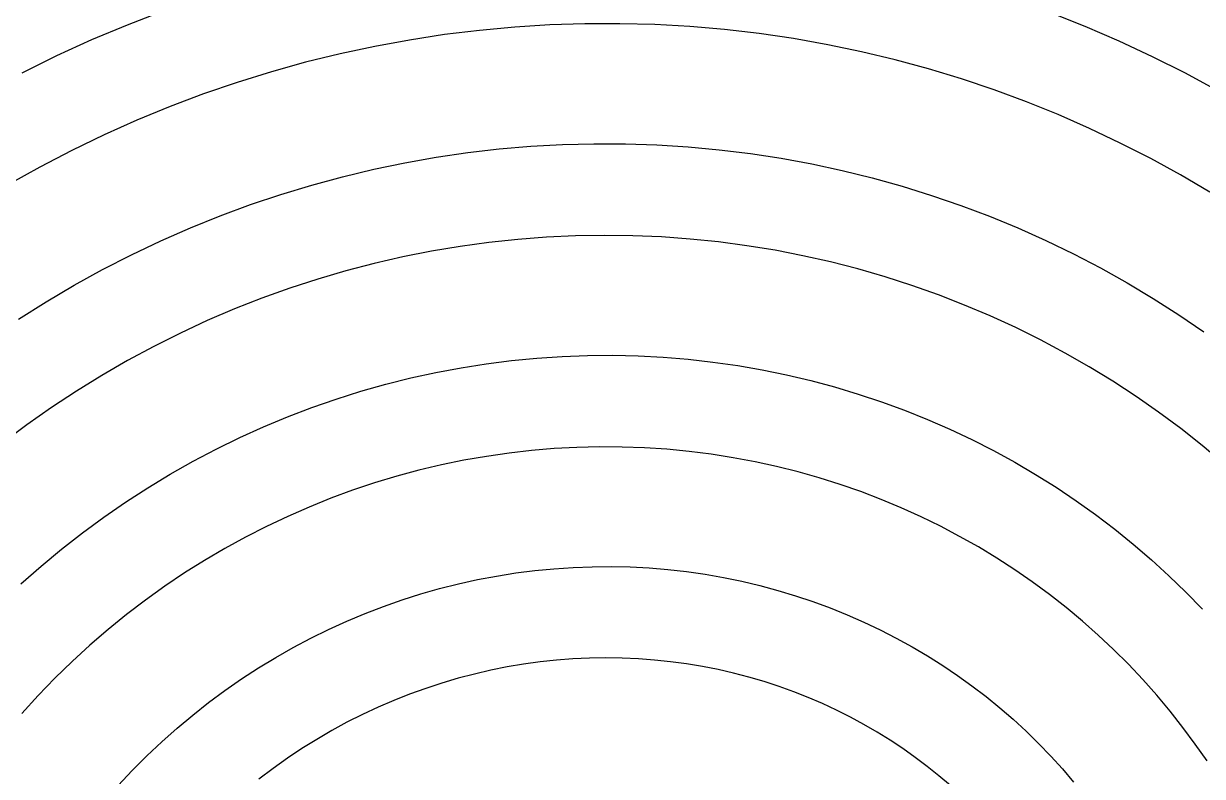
# Model space of a CAD drawing. Header units: metres. Extents: x -106 to 106, y -110 to 110.
# Drawn here: x -32.4 to 26.4, y 21.2 to 58.7 of the extents above; entities that cross this region are included whole.
import ezdxf

# ---------------------------------------------------------------- set-up
doc = ezdxf.new("R2010")
doc.units = ezdxf.units.M

msp = doc.modelspace()

# ---------------------------------------------------------------- linework, layer by layer
for p, q in [((-27.241, 58.6857), (-25.4486, 59.3761)), ((18.8074, 59.2885), (20.5249, 58.61)), ((-29.0148, 57.9412), (-27.241, 58.6857)), ((-9.66888, 58.4051), (-11.4165, 58.1906)), ((-7.91858, 58.5671), (-9.66888, 58.4051)), ((-6.16718, 58.6768), (-7.91858, 58.5671)), ((-4.41624, 58.7342), (-6.16718, 58.6768)), ((-2.66734, 58.7395), (-4.41624, 58.7342)), ((-0.92201, 58.6927), (-2.66734, 58.7395)), ((0.81818, 58.5943), (-0.92201, 58.6927)), ((2.55173, 58.4443), (0.81818, 58.5943)), ((4.2771, 58.2432), (2.55173, 58.4443)), ((5.9928, 57.9912), (4.2771, 58.2432)), ((20.5249, 58.61), (22.2188, 57.882)), ((-30.7683, 57.143), (-29.0148, 57.9412)), ((-13.16, 57.9239), (-14.8976, 57.6048)), ((-11.4165, 58.1906), (-13.16, 57.9239)), ((7.69731, 57.6887), (5.9928, 57.9912)), ((9.38918, 57.3363), (7.69731, 57.6887)), ((22.2188, 57.882), (23.8876, 57.1051)), ((-32.5, 56.2916), (-30.7683, 57.143)), ((-16.6279, 57.2335), (-18.3492, 56.8102)), ((-14.8976, 57.6048), (-16.6279, 57.2335)), ((11.0669, 56.9344), (9.38918, 57.3363)), ((23.8876, 57.1051), (25.5298, 56.2802)), ((-18.3492, 56.8102), (-20.06, 56.335)), ((12.7291, 56.4834), (11.0669, 56.9344)), ((14.3743, 55.9841), (12.7291, 56.4834)), ((-20.06, 56.335), (-21.7587, 55.8083)), ((16.0011, 55.437), (14.3743, 55.9841)), ((25.5298, 56.2802), (27.1442, 55.4083)), ((-21.7587, 55.8083), (-23.4439, 55.2303)), ((17.608, 54.8427), (16.0011, 55.437)), ((-23.4439, 55.2303), (-25.1138, 54.6013)), ((19.1939, 54.2019), (17.608, 54.8427)), ((-25.1138, 54.6013), (-26.767, 53.9218)), ((20.7572, 53.5154), (19.1939, 54.2019)), ((-26.767, 53.9218), (-28.402, 53.1922)), ((-28.402, 53.1922), (-30.0172, 52.413)), ((22.2968, 52.7839), (20.7572, 53.5154)), ((-30.0172, 52.413), (-31.6112, 51.5847)), ((-10.2614, 52.3029), (-8.68893, 52.4856)), ((-8.68893, 52.4856), (-7.11465, 52.6212)), ((-7.11465, 52.6212), (-5.54001, 52.7097)), ((-5.54001, 52.7097), (-3.96637, 52.7511)), ((-3.96637, 52.7511), (-2.39516, 52.7456)), ((-2.39516, 52.7456), (-0.82777, 52.6935)), ((-0.82777, 52.6935), (0.73441, 52.5949)), ((0.73441, 52.5949), (2.29001, 52.45)), ((2.29001, 52.45), (3.83768, 52.2593)), ((23.8112, 52.0083), (22.2968, 52.7839)), ((-14.9539, 51.4717), (-13.3953, 51.7959)), ((-13.3953, 51.7959), (-11.8307, 52.073)), ((-11.8307, 52.073), (-10.2614, 52.3029)), ((3.83768, 52.2593), (5.37604, 52.0229)), ((5.37604, 52.0229), (6.90378, 51.7414)), ((25.2994, 51.1894), (23.8112, 52.0083)), ((-31.6112, 51.5847), (-33.1823, 50.7079)), ((-16.505, 51.1006), (-14.9539, 51.4717)), ((6.90378, 51.7414), (8.41956, 51.4152)), ((8.41956, 51.4152), (9.92206, 51.0446)), ((26.7599, 50.328), (25.2994, 51.1894)), ((-19.5792, 50.2182), (-18.0473, 50.6827)), ((-18.0473, 50.6827), (-16.505, 51.1006)), ((9.92206, 51.0446), (11.41, 50.6302)), ((11.41, 50.6302), (12.8821, 50.1726)), ((-21.0995, 49.7073), (-19.5792, 50.2182)), ((12.8821, 50.1726), (14.3372, 49.6723)), ((-22.6066, 49.1503), (-21.0995, 49.7073)), ((14.3372, 49.6723), (15.7739, 49.1299)), ((-24.0992, 48.5476), (-22.6066, 49.1503)), ((15.7739, 49.1299), (17.191, 48.546)), ((-25.5759, 47.8995), (-24.0992, 48.5476)), ((17.191, 48.546), (18.5875, 47.9214)), ((-27.0354, 47.2064), (-25.5759, 47.8995)), ((-9.20894, 47.8214), (-10.6454, 47.6247)), ((-7.77022, 47.9748), (-9.20894, 47.8214)), ((-6.33051, 48.0851), (-7.77022, 47.9748)), ((-4.89111, 48.1522), (-6.33051, 48.0851)), ((-3.45332, 48.1764), (-4.89111, 48.1522)), ((-2.0184, 48.1577), (-3.45332, 48.1764)), ((-0.58763, 48.0964), (-2.0184, 48.1577)), ((0.83771, 47.9927), (-0.58763, 48.0964)), ((2.25639, 47.8468), (0.83771, 47.9927)), ((3.66716, 47.6591), (2.25639, 47.8468)), ((5.06879, 47.4299), (3.66716, 47.6591)), ((18.5875, 47.9214), (19.9621, 47.2568)), ((-28.4762, 46.4689), (-27.0354, 47.2064)), ((-13.5062, 47.1018), (-14.928, 46.7757)), ((-12.0782, 47.3849), (-13.5062, 47.1018)), ((-10.6454, 47.6247), (-12.0782, 47.3849)), ((6.46005, 47.1596), (5.06879, 47.4299)), ((7.83975, 46.8486), (6.46005, 47.1596)), ((19.9621, 47.2568), (21.3136, 46.5529)), ((-29.8969, 45.6873), (-28.4762, 46.4689)), ((-14.928, 46.7757), (-16.3423, 46.4065)), ((9.2067, 46.4973), (7.83975, 46.8486)), ((10.5597, 46.1062), (9.2067, 46.4973)), ((21.3136, 46.5529), (22.6409, 45.8105)), ((-17.7478, 45.9946), (-19.1433, 45.54)), ((-16.3423, 46.4065), (-17.7478, 45.9946)), ((11.8977, 45.6759), (10.5597, 46.1062)), ((-31.2964, 44.8623), (-29.8969, 45.6873)), ((-19.1433, 45.54), (-20.5273, 45.0431)), ((13.2194, 45.2068), (11.8977, 45.6759)), ((22.6409, 45.8105), (23.943, 45.0303)), ((-32.6731, 43.9944), (-31.2964, 44.8623)), ((-20.5273, 45.0431), (-21.8987, 44.504)), ((14.5238, 44.6996), (13.2194, 45.2068)), ((15.8098, 44.155), (14.5238, 44.6996)), ((23.943, 45.0303), (25.2188, 44.2133)), ((-21.8987, 44.504), (-23.2561, 43.9231)), ((17.0762, 43.5734), (15.8098, 44.155)), ((25.2188, 44.2133), (26.4673, 43.3604)), ((-23.2561, 43.9231), (-24.5983, 43.3008)), ((18.3221, 42.9557), (17.0762, 43.5734)), ((-24.5983, 43.3008), (-25.924, 42.6375)), ((19.5465, 42.3024), (18.3221, 42.9557)), ((-25.924, 42.6375), (-27.2319, 41.9335)), ((-27.2319, 41.9335), (-28.5209, 41.1894)), ((-10.5963, 41.5708), (-9.33652, 41.7692)), ((-9.33652, 41.7692), (-8.07437, 41.9296)), ((-8.07437, 41.9296), (-6.81093, 42.052)), ((-6.81093, 42.052), (-5.54735, 42.1364)), ((-5.54735, 42.1364), (-4.28477, 42.1829)), ((-4.28477, 42.1829), (-3.02434, 42.1917)), ((-3.02434, 42.1917), (-1.76715, 42.163)), ((-1.76715, 42.163), (-0.51433, 42.0968)), ((-0.51433, 42.0968), (0.73299, 41.9936)), ((0.73299, 41.9936), (1.97375, 41.8535)), ((1.97375, 41.8535), (3.20685, 41.6768)), ((20.7482, 41.6144), (19.5465, 42.3024)), ((-28.5209, 41.1894), (-29.7896, 40.4057)), ((-13.1038, 41.0597), (-11.8524, 41.3342)), ((-11.8524, 41.3342), (-10.5963, 41.5708)), ((3.20685, 41.6768), (4.4312, 41.4639)), ((4.4312, 41.4639), (5.64577, 41.2151)), ((5.64577, 41.2151), (6.84947, 40.9308)), ((21.9263, 40.8925), (20.7482, 41.6144)), ((-15.5879, 40.3969), (-14.3493, 40.7472)), ((-14.3493, 40.7472), (-13.1038, 41.0597)), ((6.84947, 40.9308), (8.04129, 40.6115)), ((8.04129, 40.6115), (9.22021, 40.2576)), ((23.08, 40.1373), (21.9263, 40.8925)), ((-29.7896, 40.4057), (-31.0369, 39.5828)), ((-18.0392, 39.5833), (-16.8182, 40.0089)), ((-16.8182, 40.0089), (-15.5879, 40.3969)), ((9.22021, 40.2576), (10.3853, 39.8696)), ((24.2081, 39.3498), (23.08, 40.1373)), ((-31.0369, 39.5828), (-32.2615, 38.7215)), ((-19.2496, 39.1205), (-18.0392, 39.5833)), ((10.3853, 39.8696), (11.5354, 39.448)), ((11.5354, 39.448), (12.6697, 38.9933)), ((-20.4485, 38.6205), (-19.2496, 39.1205)), ((12.6697, 38.9933), (13.7872, 38.5061)), ((25.31, 38.5307), (24.2081, 39.3498)), ((-32.2615, 38.7215), (-33.4623, 37.8223)), ((-21.6346, 38.0839), (-20.4485, 38.6205)), ((13.7872, 38.5061), (14.887, 37.9871)), ((26.3845, 37.681), (25.31, 38.5307)), ((-22.8069, 37.5107), (-21.6346, 38.0839)), ((14.887, 37.9871), (15.9681, 37.4367)), ((27.431, 36.8015), (26.3845, 37.681)), ((-23.9641, 36.9015), (-22.8069, 37.5107)), ((-9.33044, 37.1461), (-10.4556, 36.9492)), ((-8.20288, 37.3089), (-9.33044, 37.1461)), ((-7.07388, 37.4375), (-8.20288, 37.3089)), ((-5.9445, 37.5322), (-7.07388, 37.4375)), ((-4.81573, 37.5928), (-5.9445, 37.5322)), ((-3.68863, 37.6196), (-4.81573, 37.5928)), ((-2.56416, 37.6127), (-3.68863, 37.6196)), ((-1.44337, 37.5723), (-2.56416, 37.6127)), ((-0.32724, 37.4986), (-1.44337, 37.5723)), ((0.78323, 37.3918), (-0.32724, 37.4986)), ((1.88712, 37.2522), (0.78323, 37.3918)), ((2.9834, 37.0802), (1.88712, 37.2522)), ((4.07114, 36.8759), (2.9834, 37.0802)), ((15.9681, 37.4367), (17.0297, 36.8558)), ((-25.1052, 36.2565), (-23.9641, 36.9015)), ((-11.5772, 36.7181), (-12.6942, 36.4529)), ((-10.4556, 36.9492), (-11.5772, 36.7181)), ((5.1494, 36.6399), (4.07114, 36.8759)), ((6.21725, 36.3725), (5.1494, 36.6399)), ((17.0297, 36.8558), (18.071, 36.2448)), ((-26.2291, 35.5763), (-25.1052, 36.2565)), ((-13.8058, 36.1537), (-14.9106, 35.8205)), ((-12.6942, 36.4529), (-13.8058, 36.1537)), ((7.27379, 36.074), (6.21725, 36.3725)), ((8.3181, 35.7449), (7.27379, 36.074)), ((18.071, 36.2448), (19.091, 35.6046)), ((-27.3347, 34.8612), (-26.2291, 35.5763)), ((-16.0079, 35.4536), (-17.0965, 35.053)), ((-14.9106, 35.8205), (-16.0079, 35.4536)), ((9.3493, 35.3857), (8.3181, 35.7449)), ((10.3665, 34.9969), (9.3493, 35.3857)), ((19.091, 35.6046), (20.0891, 34.9359)), ((-28.4209, 34.1118), (-27.3347, 34.8612)), ((-17.0965, 35.053), (-18.1753, 34.6189)), ((11.369, 34.579), (10.3665, 34.9969)), ((20.0891, 34.9359), (21.0642, 34.2394)), ((-19.2434, 34.1516), (-20.2998, 33.6513)), ((-18.1753, 34.6189), (-19.2434, 34.1516)), ((12.3558, 34.1324), (11.369, 34.579)), ((13.3261, 33.6579), (12.3558, 34.1324)), ((21.0642, 34.2394), (22.0158, 33.5159)), ((-29.4866, 33.3285), (-28.4209, 34.1118)), ((-20.2998, 33.6513), (-21.3433, 33.1183)), ((14.2792, 33.1559), (13.3261, 33.6579)), ((-30.5308, 32.512), (-29.4866, 33.3285)), ((-21.3433, 33.1183), (-22.373, 32.553)), ((15.2142, 32.6271), (14.2792, 33.1559)), ((22.0158, 33.5159), (22.9431, 32.7661)), ((-31.5524, 31.6628), (-30.5308, 32.512)), ((-22.373, 32.553), (-23.388, 31.9556)), ((16.1305, 32.072), (15.2142, 32.6271)), ((22.9431, 32.7661), (23.8452, 31.9908)), ((-23.388, 31.9556), (-24.3871, 31.3266)), ((17.0273, 31.4914), (16.1305, 32.072)), ((23.8452, 31.9908), (24.7217, 31.191)), ((-32.5505, 30.7815), (-31.5524, 31.6628)), ((-24.3871, 31.3266), (-25.3695, 30.6664)), ((-9.77293, 30.9958), (-8.82187, 31.1759)), ((-8.82187, 31.1759), (-7.86876, 31.3269)), ((-7.86876, 31.3269), (-6.91447, 31.4488)), ((-6.91447, 31.4488), (-5.95988, 31.5419)), ((-5.95988, 31.5419), (-5.00589, 31.606)), ((-5.00589, 31.606), (-4.05336, 31.6414)), ((-4.05336, 31.6414), (-3.10313, 31.6482)), ((-3.10313, 31.6482), (-2.15608, 31.6266)), ((-2.15608, 31.6266), (-1.21304, 31.5767)), ((-1.21304, 31.5767), (-0.27487, 31.4988)), ((-0.27487, 31.4988), (0.65758, 31.3931)), ((0.65758, 31.3931), (1.58356, 31.2599)), ((1.58356, 31.2599), (2.5022, 31.0995)), ((17.9039, 30.8859), (17.0273, 31.4914)), ((24.7217, 31.191), (25.5717, 30.3674)), ((-25.3695, 30.6664), (-26.3341, 29.9754)), ((-11.6653, 30.5485), (-10.721, 30.7867)), ((-10.721, 30.7867), (-9.77293, 30.9958)), ((2.5022, 31.0995), (3.41273, 30.9122)), ((3.41273, 30.9122), (4.31436, 30.6983)), ((4.31436, 30.6983), (5.20631, 30.4582)), ((18.7596, 30.2562), (17.9039, 30.8859)), ((-13.5388, 29.9852), (-12.6049, 30.2813)), ((-12.6049, 30.2813), (-11.6653, 30.5485)), ((5.20631, 30.4582), (6.08784, 30.1923)), ((6.08784, 30.1923), (6.95819, 29.9011)), ((19.5938, 29.6029), (18.7596, 30.2562)), ((25.5717, 30.3674), (26.3947, 29.5208)), ((-26.3341, 29.9754), (-27.2799, 29.2541)), ((-15.3863, 29.3065), (-14.4662, 29.6602)), ((-14.4662, 29.6602), (-13.5388, 29.9852)), ((6.95819, 29.9011), (7.81664, 29.5848)), ((7.81664, 29.5848), (8.66246, 29.244)), ((20.4057, 28.9269), (19.5938, 29.6029)), ((-27.2799, 29.2541), (-28.2061, 28.5031)), ((-17.2005, 28.5137), (-16.298, 28.9243)), ((-16.298, 28.9243), (-15.3863, 29.3065)), ((8.66246, 29.244), (9.49498, 28.8791)), ((9.49498, 28.8791), (10.3135, 28.4907)), ((21.1948, 28.2289), (20.4057, 28.9269)), ((-28.2061, 28.5031), (-29.1117, 27.7227)), ((-18.093, 28.0749), (-17.2005, 28.5137)), ((10.3135, 28.4907), (11.1174, 28.0792)), ((-29.1117, 27.7227), (-29.9957, 26.9137)), ((-18.9746, 27.6082), (-18.093, 28.0749)), ((11.1174, 28.0792), (11.9059, 27.6452)), ((11.9059, 27.6452), (12.6785, 27.1892)), ((21.9606, 27.5095), (21.1948, 28.2289)), ((-20.7014, 26.5921), (-19.8443, 27.1139)), ((-19.8443, 27.1139), (-18.9746, 27.6082)), ((-4.1918, 27.0775), (-5.01147, 27.0395)), ((-3.37431, 27.0907), (-4.1918, 27.0775)), ((-2.55974, 27.0793), (-3.37431, 27.0907)), ((-1.74883, 27.0435), (-2.55974, 27.0793)), ((12.6785, 27.1892), (13.4346, 26.7118)), ((22.7023, 26.7697), (21.9606, 27.5095)), ((-29.9957, 26.9137), (-30.8573, 26.0765)), ((-21.5449, 26.0433), (-20.7014, 26.5921)), ((-9.11591, 26.4745), (-9.93263, 26.286)), ((-8.29675, 26.6378), (-9.11591, 26.4745)), ((-7.47597, 26.7759), (-8.29675, 26.6378)), ((-6.65431, 26.8888), (-7.47597, 26.7759)), ((-5.83255, 26.9767), (-6.65431, 26.8888)), ((-5.01147, 27.0395), (-5.83255, 26.9767)), ((-0.94228, 26.9836), (-1.74883, 27.0435)), ((-0.14084, 26.8996), (-0.94228, 26.9836)), ((0.65477, 26.792), (-0.14084, 26.8996)), ((1.44389, 26.6609), (0.65477, 26.792)), ((2.22583, 26.5067), (1.44389, 26.6609)), ((2.99988, 26.3297), (2.22583, 26.5067)), ((13.4346, 26.7118), (14.1736, 26.2135)), ((23.4196, 26.0101), (22.7023, 26.7697)), ((-30.8573, 26.0765), (-31.6956, 25.2118)), ((-22.3741, 25.4678), (-21.5449, 26.0433)), ((-10.7462, 26.0722), (-11.5557, 25.8332)), ((-9.93263, 26.286), (-10.7462, 26.0722)), ((3.7654, 26.1301), (2.99988, 26.3297)), ((4.52173, 25.9084), (3.7654, 26.1301)), ((5.26823, 25.6649), (4.52173, 25.9084)), ((14.1736, 26.2135), (14.8949, 25.695)), ((24.1118, 25.2316), (23.4196, 26.0101)), ((-23.1879, 24.866), (-22.3741, 25.4678)), ((-12.3605, 25.569), (-13.1598, 25.2798)), ((-11.5557, 25.8332), (-12.3605, 25.569)), ((6.00429, 25.4), (5.26823, 25.6649)), ((6.72929, 25.1141), (6.00429, 25.4)), ((14.8949, 25.695), (15.5979, 25.1568)), ((-31.6956, 25.2118), (-32.5097, 24.3203)), ((-23.9857, 24.2383), (-23.1879, 24.866)), ((-13.9528, 24.9656), (-14.7386, 24.6264)), ((-13.1598, 25.2798), (-13.9528, 24.9656)), ((7.44263, 24.8076), (6.72929, 25.1141)), ((8.14374, 24.481), (7.44263, 24.8076)), ((15.5979, 25.1568), (16.2821, 24.5996)), ((24.7785, 24.4349), (24.1118, 25.2316)), ((-24.7667, 23.585), (-23.9857, 24.2383)), ((-15.5166, 24.2626), (-16.2859, 23.8742)), ((-14.7386, 24.6264), (-15.5166, 24.2626)), ((8.83205, 24.1347), (8.14374, 24.481)), ((9.507, 23.7692), (8.83205, 24.1347)), ((16.2821, 24.5996), (16.9471, 24.024)), ((25.4192, 23.621), (24.7785, 24.4349)), ((-25.5299, 22.9066), (-24.7667, 23.585)), ((-16.2859, 23.8742), (-17.0458, 23.4615)), ((10.1681, 23.385), (9.507, 23.7692)), ((16.9471, 24.024), (17.5923, 23.4308)), ((26.0336, 22.7906), (25.4192, 23.621)), ((-17.7954, 23.0246), (-18.5341, 22.5638)), ((-17.0458, 23.4615), (-17.7954, 23.0246)), ((10.8148, 22.9826), (10.1681, 23.385)), ((11.4466, 22.5625), (10.8148, 22.9826)), ((17.5923, 23.4308), (18.2173, 22.8204)), ((-26.2746, 22.2037), (-25.5299, 22.9066)), ((-18.5341, 22.5638), (-19.2611, 22.0794)), ((12.063, 22.1252), (11.4466, 22.5625)), ((18.2173, 22.8204), (18.8216, 22.1936)), ((26.621, 21.9447), (26.0336, 22.7906)), ((-27, 21.4767), (-26.2746, 22.2037)), ((-19.2611, 22.0794), (-19.9756, 21.5717)), ((12.6636, 21.6712), (12.063, 22.1252)), ((18.8216, 22.1936), (19.4048, 21.5512)), ((-27.7053, 20.7262), (-27, 21.4767)), ((-19.9756, 21.5717), (-20.6768, 21.0409)), ((13.248, 21.2012), (12.6636, 21.6712)), ((13.8156, 20.7157), (13.248, 21.2012)), ((19.4048, 21.5512), (19.9665, 20.8937))]:
    msp.add_line(p, q)

doc.saveas('drawing.dxf')
